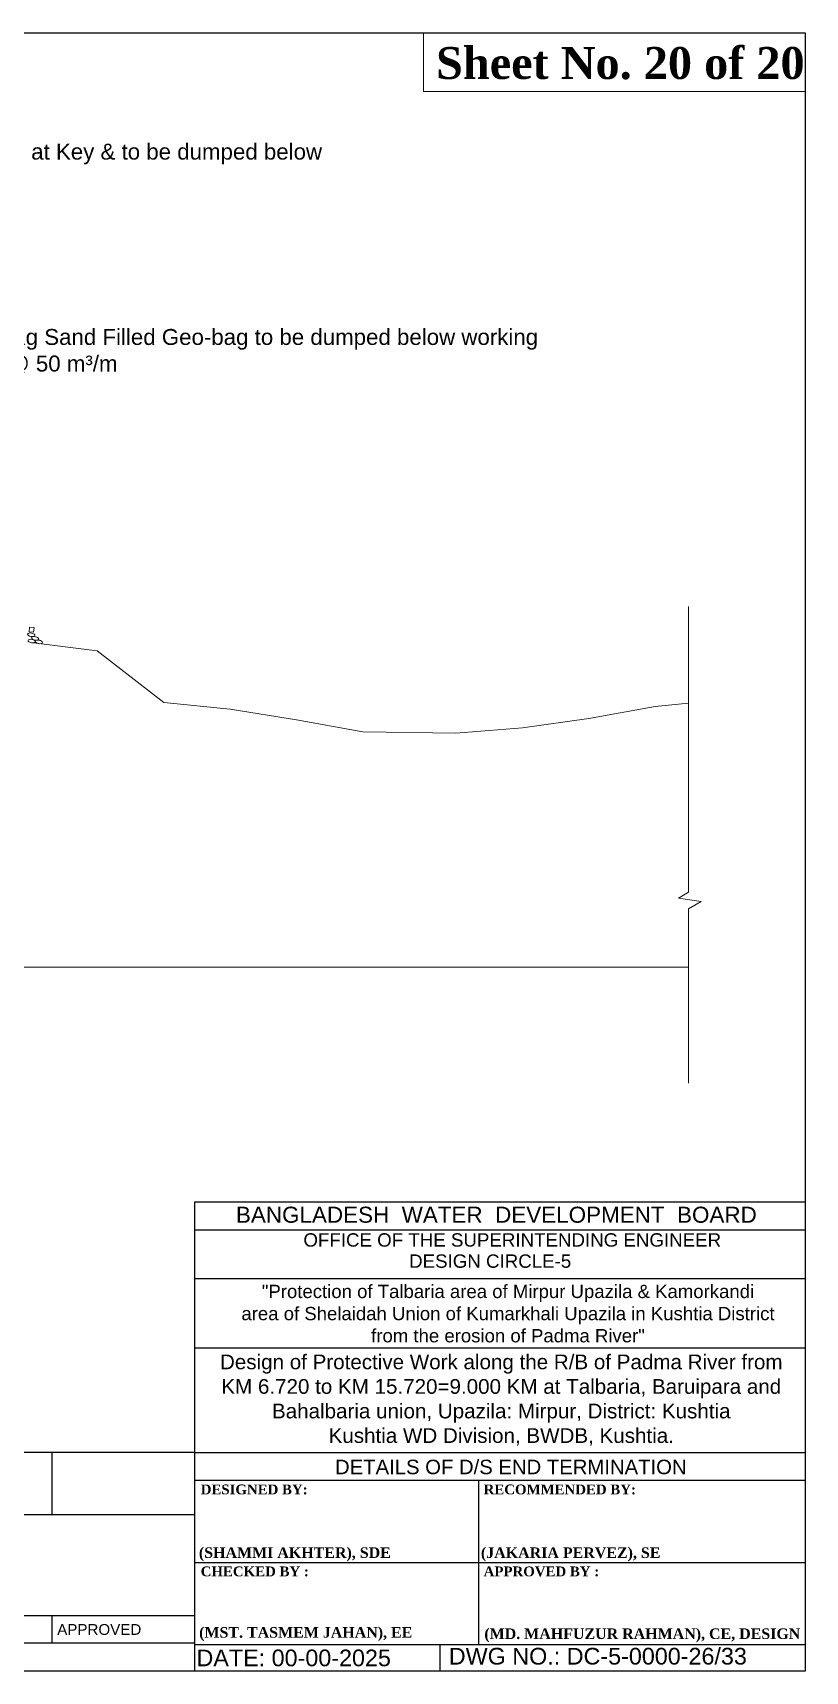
# Model space of a CAD drawing. Header units: inches. Extents: x -8940 to 26362, y -28010 to 990.
# Drawn here: x 4273.8 to 4331.9, y -24325.5 to -24202.1 of the extents above; entities that cross this region are included whole.
import ezdxf
from ezdxf.enums import TextEntityAlignment as Align

# ---------------------------------------------------------------- set-up
doc = ezdxf.new("R2010")
doc.units = ezdxf.units.IN
doc.header["$MEASUREMENT"] = 0
doc.layers.add('LINE', color=7, linetype='Continuous')
doc.styles.add('Kazi_T_H', font='timesbd.ttf')
doc.styles.get("Standard").update_dxf_attribs({"font": 'arial.ttf'})

msp = doc.modelspace()

# ---------------------------------------------------------------- linework, layer by layer
at = {"color": 0, "lineweight": 20}
msp.add_line((4166.877509, -24272.451605), (4323.152891, -24272.451605), dxfattribs=at)
at = {"color": 0, "linetype": 'Continuous', "lineweight": 20, "ltscale": 0.5}
msp.add_lwpolyline([(4323.152891, -24281.172318), (4323.152891, -24268.050076), (4324.101184, -24267.512591), (4322.385987, -24267.262591), (4323.152891, -24266.810328), (4323.152891, -24245.311879)], dxfattribs=at)
at = {"color": 6, "lineweight": 20}
msp.add_lwpolyline([(4273.635519, -24248.020951), (4278.635519, -24248.630951), (4283.635519, -24252.530951), (4288.635519, -24253.030951), (4293.635519, -24253.830951), (4298.635519, -24254.730951), (4305.635519, -24254.830951), (4310.635519, -24254.430951), (4315.635519, -24253.730951), (4320.635519, -24252.830951), (4323.152891, -24252.579214)], dxfattribs=at)
at = {"layer": 'LINE', "color": 0, "linetype": 'ByBlock', "lineweight": -3, "ltscale": 0.5}
for p, q in [((4285.942479, -24290.146808), (4285.942479, -24325.454202)), ((4331.930345, -24290.146808), (4285.942479, -24290.146808)), ((4331.930345, -24292.248857), (4285.942479, -24292.248857)), ((4331.931787, -24295.902675), (4285.943921, -24295.902675)), ((4331.931787, -24301.129982), (4285.943921, -24301.129982)), ((4285.942479, -24308.9903), (4249.200593, -24308.9903)), ((4275.208499, -24308.9903), (4275.208499, -24313.679817)), ((4331.930345, -24309.019241), (4285.942479, -24309.019241)), ((4331.930345, -24311.100874), (4285.942479, -24311.100874)), ((4307.350491, -24323.443285), (4307.350491, -24311.100874)), ((4285.942479, -24313.679817), (4249.200593, -24313.679817)), ((4285.942479, -24317.272079), (4331.930345, -24317.272079)), ((4285.942479, -24321.292585), (4249.200593, -24321.292585)), ((4275.208499, -24321.292585), (4275.208499, -24323.331601)), ((4285.942479, -24323.331601), (4249.200593, -24323.331601)), ((4285.942479, -24323.443285), (4331.930345, -24323.443285)), ((4304.451042, -24325.454202), (4304.451042, -24323.443285))]:
    msp.add_line(p, q, dxfattribs=at)
at = {"layer": 'LINE', "color": 7, "lineweight": -2, "ltscale": 0.5}
msp.add_lwpolyline([(4157.501263, -24325.454202), (4157.501263, -24202.107922), (4331.930345, -24202.107922), (4331.930345, -24325.454202), (4157.501263, -24325.454202)], close=True, dxfattribs=at)
at = {"layer": 'LINE', "color": 7, "lineweight": 20, "ltscale": 0.5}
msp.add_lwpolyline([(4331.930345, -24202.107922), (4303.20306, -24202.107922), (4303.20306, -24206.528583), (4331.930345, -24206.528583)], close=True, dxfattribs=at)
at = {"layer": 'LINE', "color": 0, "linetype": 'ByBlock', "lineweight": 20, "ltscale": 0.5}
msp.add_lwpolyline([(4273.495053, -24247.196306), (4273.842548, -24247.23811), (4273.884352, -24246.890616), (4273.536858, -24246.848812), (4273.495053, -24247.196306)], dxfattribs=at)
at = {"layer": 'LINE', "color": 7, "lineweight": 20, "ltscale": 0.5}
for centre in [(4273.666205, -24247.427793), (4273.699394, -24247.899316), (4273.958607, -24247.699904), (4274.231005, -24247.964172)]:
    msp.add_ellipse(centre, major_axis=(-0.273719, 0.048986), ratio=0.4596705317, dxfattribs=at)

# ---------------------------------------------------------------- texts
at = {"layer": 'LINE', "color": 0, "linetype": 'ByBlock', "lineweight": -3, "ltscale": 0.5}
for s, height, p in [('BANGLADESH  WATER  DEVELOPMENT  BOARD', 1.20857176, (4308.678265, -24291.691827)), ('OFFICE OF THE SUPERINTENDING ENGINEER', 1.00802679, (4309.875776, -24293.490916)), ('DESIGN CIRCLE-5', 1.00802679, (4308.212971, -24295.083173))]:
    msp.add_text(s, height=height, dxfattribs=at).set_placement(p, align=Align.CENTER)
msp.add_text('DETAILS OF D/S END TERMINATION', height=1.09299613, dxfattribs=at).set_placement((4309.764466, -24310.055126), align=Align.MIDDLE)
at = {"layer": 'LINE', "color": 0, "linetype": 'ByBlock', "lineweight": -3, "ltscale": 0.5, "style": 'Kazi_T_H'}
for s, p in [('DESIGNED BY:', (4286.41979, -24312.137636)), ('RECOMMENDED BY:', (4307.720763, -24312.137636)), ('CHECKED BY :', (4286.41979, -24318.308842)), ('APPROVED BY :', (4307.720763, -24318.308842))]:
    msp.add_text(s, height=0.7405447, dxfattribs=at).set_placement(p)
at = {"layer": 'LINE', "lineweight": 50, "ltscale": 0.5, "style": 'Kazi_T_H'}
for s, p in [('(SHAMMI AKHTER), SDE', (4286.283296, -24316.922211)), ('(JAKARIA PERVEZ), SE ', (4307.514563, -24316.926588)), ('(MST. TASMEM JAHAN), EE', (4286.301964, -24322.928142)), ('(MD. MAHFUZUR RAHMAN), CE, DESIGN ', (4307.773637, -24323.027223))]:
    msp.add_text(s, height=0.79533182, dxfattribs=at).set_placement(p)
at = {"layer": 'LINE', "color": 0, "linetype": 'ByBlock', "lineweight": -3, "ltscale": 0.5}
for s, height, p in [('APPROVED', 0.8156065, (4275.616302, -24322.719896)), ('DATE: 00-00-2025', 1.25682277, (4286.102258, -24325.080834)), ('DWG NO.: DC-5-0000-26/33', 1.25682277, (4305.099117, -24324.951473))]:
    msp.add_text(s, height=height, dxfattribs=at).set_placement(p)
at = {"layer": 'LINE', "color": 7, "lineweight": 20, "ltscale": 0.5, "insert": (4304.13835, -24203.181421), "char_height": 2.40520848, "width": 29.73368888, "attachment_point": 1}
msp.add_mtext('{\\fTimes New Roman|b1|i0|c0|p18;Sheet No. 20 of 20 }', dxfattribs=at)
at = {"layer": 'LINE', "color": 0, "linetype": 'ByBlock', "lineweight": 20, "ltscale": 0.5, "char_height": 1.2, "attachment_point": 1}
for s, insert in [('\\A1;Assorted C.C Blocks (including block at Key) to be placed at Key & to be dumped below\\Pworking WL  @ 47 m{\\H0.7x;\\S3^ ;} / m (Excluding Void) \\P500 x 500 x 500 --------- 60 %\\P400 x 400 x 400 --------- 40 %', (4230.4294, -24210.455381)), ('250 Kg Sand Filled Geo-bag to be dumped below working \\PWL @ 50 m³/m \\P ', (4268.862955, -24224.409013))]:
    msp.add_mtext(s, dxfattribs=dict(at, insert=insert))
at = {"layer": 'LINE', "color": 0, "linetype": 'ByBlock', "lineweight": -3, "ltscale": 0.5, "attachment_point": 2}
for s, insert, char_height, width in [('\\pt4.271;"Protection of Talbaria area of Mirpur Upazila & Kamorkandi \\Parea of Shelaidah Union of Kumarkhali Upazila in Kushtia District \\Pfrom the erosion of Padma River"', (4309.553855, -24296.361003), 1, 54.73696935), ('Design of Protective Work along the R/B of Padma River from \\PKM 6.720 to KM 15.720=9.000 KM at Talbaria, Baruipara and Bahalbaria union, Upazila: Mirpur, District: Kushtia\\PKushtia WD Division, BWDB, Kushtia.', (4309.0471, -24301.6124), 1.108829466, 48.06417455)]:
    msp.add_mtext(s, dxfattribs=dict(at, insert=insert, char_height=char_height, width=width))

doc.saveas('drawing.dxf')
